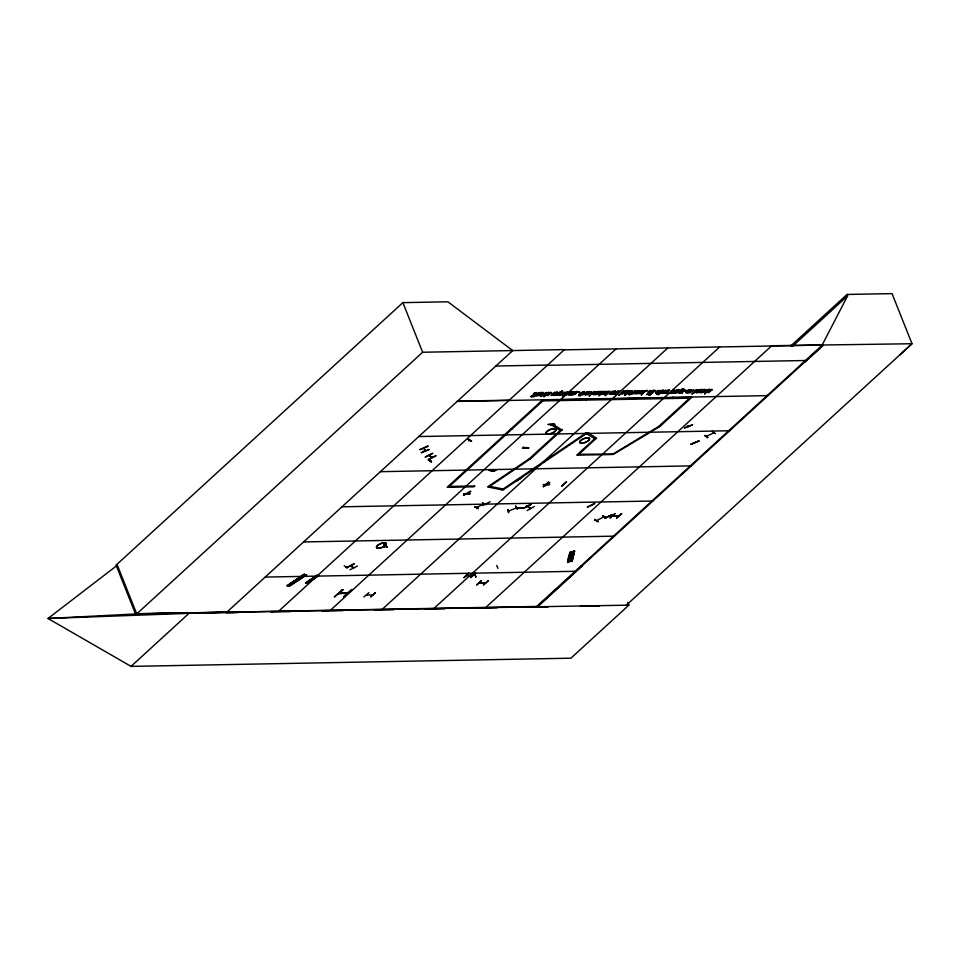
<?xml version="1.0" encoding="UTF-8"?>
<svg xmlns="http://www.w3.org/2000/svg" width="960" height="960" viewBox="0 0 960 960"><rect width="100%" height="100%" fill="white"/><g stroke="black" fill="none" stroke-linecap="round" stroke-linejoin="round"><path stroke-width="1.44" d="M344.172 565.8L347.352 567.852M431.604 461.808L428.508 459.744M431.28 462.036L428.112 459.876M474.66 506.76L478.296 508.644L474.684 506.712M478.212 508.572L474.948 506.568M594.66 519.816L594.876 519.24M598.2 521.616L594.948 519.624M707.904 437.484L704.928 435.396M707.58 437.748L704.532 435.54M467.088 493.584L467.76 493.524L467.148 493.752M507.792 509.496L508.608 512.736L507.888 509.532M350.988 566.004L350.364 566.028L353.52 567.684M530.4 508.572L526.992 505.884M529.848 507.732L530.544 508.224L530.22 507.54M423.888 448.164L425.424 450.96L423.9 448.092M428.916 455.448L432.096 457.548M608.58 516.324L608.34 516.492M688.092 425.892L688.848 426.744L688.14 425.856M570.288 552.108L567.612 562.44C568.896 550.488 573.72 546.588 568.896 562.068L568.116 562.284L570.528 552.216M568.2 562.26L571.056 551.88L568.656 561.948L567.612 562.44M568.392 562.212L570.984 551.904M571.824 561.036L574.272 550.968L573.204 551.448L570.9 561.504M573.828 551.256L571.332 561.372L573.492 551.196L574.608 551.04L572.148 561.156L574.608 551.04M574.092 551.208L571.596 561.3L570.792 561.516L573.204 551.448M289.248 586.2L306.744 574.8M304.224 574.272L287.196 585.78L304.14 574.428M304.164 574.416L287.088 585.888L287.964 586.056L304.428 574.476M306.012 583.14L317.196 575.328M306.828 583.308L318.564 575.616M307.152 583.368L318.696 575.748M316.824 575.364L306.024 583.128M466.848 493.788L467.592 493.368M492.636 470.448L492.108 469.728M525.624 447.936L526.428 447.48M521.16 507.612L520.668 508.008L521.208 507.576M545.724 485.1L546.156 484.404M338.748 593.544L347.772 592.836M463.692 493.812L470.208 493.752L463.5 494.016M522.456 448.008L528.984 447.9L522.468 447.972M517.296 508.272L523.932 507.936M571.572 561.288L572.196 561.108M899.628 355.104L912 343.728L892.056 293.616L847.032 294.456L847.608 295.884L821.952 345.408L536.052 607.056M474.9 574.092L475.932 577.224L474.972 574.128M508.608 510.912L509.268 510.636M546.744 484.296L546.276 484.716M494.4 471.396L489.42 470.328L495.972 470.112M467.124 493.524L467.7 493.536M491.904 470.868L491.976 469.812L492.18 470.64M526.368 447.528L525.132 448.332L525.912 448.008M550.68 425.028L551.028 424.992M492.168 470.616L492.888 470.16M492.516 470.592L492.852 469.692M353.844 567.888L350.796 565.836M527.28 506.52L527.352 505.692M529.896 507.708L530.136 508.44L529.86 507.648M530.724 508.44L527.604 506.4M432.324 457.392L429.276 455.34M511.692 351.528L512.676 350.568L447.912 301.812L402.888 302.64L117 564.3L136.74 613.896L628.896 605.136L627.816 602.412M117.36 565.212L48 618.48L136.74 613.896L422.628 352.248L564.492 349.596L278.604 611.244M131.052 666.384L189.012 613.332L48 618.48L131.052 666.384L570.924 658.188L628.896 605.136M512.748 350.568L226.116 612.828L238.092 612.6M541.176 395.676C541.836 394.848 540.576 393.936 543.6 392.448L539.508 395.724L541.596 395.676L541.092 396.612L546.612 392.412L541.74 395.232M448.392 487.296L543.72 400.044M330.42 610.284L616.032 348.888M572.088 392.16L572.688 391.584M573.78 391.884L570.732 395.136C572.568 395.94 573.096 390.768 574.296 391.872M585.984 400.092L586.656 398.628M382.236 609.312L667.848 347.928M623.7 390.948L618.732 395.496L621.048 393.84L622.86 393.768L625.62 390.912C619.488 397.716 622.536 389.916 624.228 390.936M629.16 399.288L629.844 397.824M577.932 455.16L595.656 438.948L594.396 438.972L576.72 455.148L612.252 454.524L658.764 426.396L690.54 397.308L690.288 396.696M434.052 608.352L719.664 346.956M672.336 398.484L673.02 397.02M485.868 607.392L771.48 345.996M790.74 345.984L847.032 294.456M792.324 346.476L847.608 295.884M537.684 606.42L823.296 345.024L564.216 349.848M626.112 605.376L912 343.728L770.508 345.756M548.508 482.148L543.84 486.456M566.556 481.812L561.624 486.228L566.436 481.812M548.1 424.524L554.748 424.272M549.528 484.656L543.096 484.644L549.528 484.524M363.828 597.012L368.928 592.632M367.104 594.984L366.672 594.804M367.224 594.948L366.576 594.972L372.816 594.924M375.432 592.62L370.596 596.988L375.468 592.56M472.704 575.52C468.816 577.632 464.916 573.576 467.172 575.532M470.616 577.524L475.716 573.168M475.74 573.192L470.556 577.572L475.416 573.144M488.544 580.608L483.36 584.988L488.196 580.632M618.96 515.916L612.708 515.976L612.36 515.256L613.164 515.052M612.816 515.82L612.348 515.28M615.06 513.648L609.96 518.088L614.784 513.708M337.812 594.192L342.864 589.704M351.624 589.536L343.56 596.796L352.236 589.572M476.928 507.588L477.564 507.216M483.924 503.736L483.324 504.228M596.7 520.584L603.804 516.84M492.948 470.292L492.66 469.584M468.672 440.604L469.488 440.208L468.816 440.7M345.804 566.82L346.728 566.52L345.876 566.808M385.068 546.36L384.144 545.988L384.42 546.72L385.248 546.3M706.416 436.416L713.94 432.744M707.292 436.152L706.548 436.512M713.136 432.972L713.856 432.78M570.096 552.348L570.792 552.144M287.424 585.972L304.716 574.368M289.092 586.308L306.432 574.884M305.436 583.008L316.896 575.268M306.816 583.308L318.216 575.532M488.544 487.14L530.412 458.832L529.44 458.64L487.572 486.936L502.92 490.032L586.656 433.428L588.084 432.684L596.688 438.228L595.26 438.972L585.684 433.236L501.936 489.84M489.432 470.376L494.76 471.18M523.404 447.408L528.384 448.452M522.624 477L516.108 481.26L522.42 476.976M543.288 486.684L549.852 482.544L543.264 486.648M430.332 460.752L430.68 460.38M384.228 545.952L384.636 546.768M464.04 577.584L468.876 573.18L464.04 577.548M430.86 460.5L430.128 460.716M677.28 389.88L678.54 389.424M470.772 491.388L463.404 495.288L470.628 491.328M482.712 505.536L490.128 501.72M466.416 574.68L466.536 575.556L466.956 574.644M479.436 582.804L485.76 582.708M485.628 582.888L479.292 582.996M346.668 567.708L354.156 563.904M350.052 569.808L357.432 566.016M482.52 502.62L485.7 504.708M476.712 507.528L483.996 503.736M526.008 506.7L528.468 505.404M531.036 504.444L523.548 508.248L530.904 504.372M534.3 506.52L527.136 510.564M602.844 515.556L606.072 517.644L602.436 515.784M594.66 519.828L598.296 521.7L594.672 519.768M432.744 453.468L425.172 457.14L432.552 453.312M428.676 459.456L436.092 455.664L428.556 459.372M468.36 438.972C465.396 438.204 476.976 444.516 468.36 438.96M383.616 544.884L386.904 547.26M384.504 546.684L385.356 546.396L384.96 545.58M587.328 507.108L594.888 503.4L587.448 507.132M612.18 514.5L604.776 518.34L612.336 514.632M715.476 433.656L712.26 431.208M515.676 508.116L516.444 507.948L508.572 511.068M626.448 390.852L627.972 390.372M575.46 391.788L577.092 391.332M466.788 575.364L473.052 575.316M519.648 479.124L519.468 479.34M425.244 447.096L427.896 446.04M420.072 449.508L427.968 446.232L420.108 449.604M422.472 451.668L425.364 450.672M421.32 452.604L429.264 449.424L421.38 452.748M687.096 426.588L689.748 425.544M684.564 427.944L692.556 424.884M692.52 424.788L684.516 427.836M515.748 505.992L517.452 509.232L515.94 506.292M691.044 444.012L699.024 440.928L691.14 444.264M691.116 444.192L699.036 440.94M496.728 565.452L497.928 568.38M570.852 391.692L572.052 391.428M617.22 394.14C613.476 395.148 619.152 389.568 620.28 391.344M591.648 505.416L591.048 505.464M617.724 393.684C614.748 394.692 618.9 390.324 619.776 391.8M489.3 470.376L495.744 470.292M523.44 447.3L528.42 448.344M467.988 439.092L471.168 441.192M821.568 345.756L822.828 345.732L804.9 362.136L803.64 362.16M495.792 366.024L547.608 365.064M547.332 365.316L806.412 360.48M620.652 391.008L615.672 395.556M457.404 401.16L509.22 400.188M457.128 401.412L768.024 395.616M542.796 400.896L689.616 398.16M510.684 429.156L511.944 429.132M418.74 436.548L729.636 430.752M578.868 454.32L613.992 453.972L659.58 426.684L658.764 426.396L660.024 426.372L691.8 397.284L542.46 400.068L447.132 487.32L473.964 486.816L474.888 485.964L449.328 486.444M478.908 458.232L480.168 458.208M380.34 471.684L691.248 465.888M341.952 506.808L652.848 501.024M303.564 541.944L614.46 536.148M581.208 565.728L582.468 565.704L537.984 606.42L136.74 613.896M265.176 577.08L576.072 571.284M351.564 589.668L352.272 589.62M347.724 593.076L338.844 593.46L347.364 593.304M271.032 611.988L290.496 611.628M321.948 611.04L342.9 610.656M374.352 610.068L393.816 609.708M425.256 609.12L444.72 608.76M476.16 608.172L497.124 607.776M528.564 607.188L547.86 606.828M580.344 606.228L599.532 605.868M226.788 612.216L135.396 613.704L116.016 565.02M537.552 607.032L548.028 606.864M585.456 606.252L598.932 606.024M548.316 424.38L554.772 424.308M490.404 470.064L493.032 470.028M491.856 470.928L492.336 469.728M619.236 515.712L612.876 515.82L612.528 515.112M481.428 580.656L476.58 585.072L481.416 580.692M543.72 486.516L548.628 482.1M181.764 613.056L234.036 612.492M543.816 461.532L544.788 461.736M489.768 486.312L503.16 489.012M315.744 575.808L317.16 576.096M354.024 563.832L346.656 567.672M384.06 545.04L387.3 547.176L383.712 545.28M572.976 392.088C571.416 390.864 566.352 394.608 568.632 395.244C574.308 393.972 566.352 392.184 572.292 392.688M594.156 438.36L594.396 438.972M586.416 432.816L586.656 433.428M585.432 432.624L585.684 433.236M402.888 302.64L422.628 352.248M384.492 545.928A5.316 2.004 -21.7 0 1 383.376 546.588M670.464 392.928L673.248 393.168L677.148 389.952L672.876 392.784L674.868 390L671.112 392.82L673.116 390.024L669.54 393.3L670.464 392.928M683.112 389.256C682.068 389.628 675.012 393.36 679.68 393.108L683.832 388.836L681.516 389.364L683.112 389.256M597.312 391.596C592.68 398.544 590.268 391.776 597.312 391.596M628.668 391.02C624.036 397.956 621.624 391.188 628.668 391.02M659.928 390.432C655.308 397.38 652.896 390.612 659.928 390.432M690.108 389.868C685.488 396.816 683.076 390.048 690.108 389.868M572.856 394.728C576.804 394.38 580.368 387.828 572.856 394.728M601.752 394.188L603.576 394.26L605.472 392.832L603.624 392.604L606.912 391.452L604.524 391.668L601.752 394.188M632.724 393.612L634.536 393.684L636.432 392.256L634.596 392.028L637.884 390.876L635.484 391.092L632.724 393.612M637.764 393.516L639.576 393.588L641.472 392.16L639.636 391.932L642.924 390.792L640.524 390.996L637.764 393.516M663.324 393.036L665.148 393.108L667.032 391.692L665.196 391.464L668.484 390.312L666.096 390.516L663.324 393.036M703.596 392.292L705.42 392.364L707.316 390.936L705.468 390.708L708.756 389.556L706.368 389.772L703.596 392.292M598.596 394.26L600.024 394.464L598.992 395.868L603.972 391.32L601.308 391.704L598.596 394.26M604.728 394.152L606.156 394.344L605.124 395.76L610.104 391.2L607.44 391.596L604.728 394.152M640.74 393.48L642.156 393.672L641.136 395.088L646.104 390.528L643.452 390.924L640.74 393.48M550.896 392.796L546.888 395.388L548.64 395.4C544.404 395.784 555.888 391.764 549.696 392.52L549.024 393.132L550.896 392.796M632.052 391.284L628.044 393.876L629.796 393.888C625.56 394.272 637.044 390.252 630.852 391.008L630.18 391.62L632.052 391.284M684.804 390.3L680.796 392.892L682.548 392.904C678.156 393.288 689.832 389.292 683.604 390.024L682.932 390.648L684.804 390.3M711.648 389.796L707.64 392.388L709.404 392.4C705 392.784 716.688 388.788 710.448 389.52L709.776 390.144L711.648 389.796M579.276 395.172C582.684 394.896 580.74 396.648 578.46 395.556C578.736 392.628 588.456 389.496 583.056 393.852L581.556 393.876L583.068 393.36C585.924 390.564 579.588 393.288 579.276 395.172M697.44 390.132L694.212 392.196L696.228 390.18L697.44 390.132M678.624 392.436L679.8 392.532L681.732 390.6L678.624 392.436M698.184 389.748C697.116 392.94 693.3 392.268 691.896 394.14L696.348 389.592L698.184 389.748M593.244 394.044C596.808 394.5 596.976 389.184 593.244 394.044M624.6 393.456C628.164 393.912 628.332 388.596 624.6 393.456M655.86 392.868C659.448 393.324 659.604 388.032 655.86 392.868M686.04 392.316C689.652 392.748 689.844 387.408 686.04 392.316M530.868 396.492L531.444 397.008A2.616 0.984 -21.7 0 0 532.572 396.828L533.736 396.012L532.02 396.516L531.912 395.844L535.86 394.164L536.832 392.592L534.588 392.868L533.784 393.588L536.196 393.192L530.868 396.492M599.364 393.888L600.516 394.008L602.556 391.98L599.364 393.888M605.496 393.78L606.648 393.888L608.688 391.86L605.496 393.78M641.508 393.108L642.66 393.216L644.688 391.188L641.508 393.108M538.344 394.032L539.484 394.62L536.64 395.7L538.932 395.424L542.352 392.46L540.216 392.58L538.344 394.032M552.672 393.768L553.8 394.356L550.956 395.436L553.26 395.148L556.668 392.196L554.532 392.316L552.672 393.768M596.856 392.94L597.984 393.54L595.14 394.62L597.444 394.332L600.852 391.38L598.716 391.488L596.856 392.94M610.884 392.688L612.012 393.276L609.18 394.356L611.472 394.068L614.88 391.116L612.744 391.224L610.884 392.688M676.14 391.464L677.268 392.064L674.424 393.132L676.728 392.856L680.136 389.904L678 390.012L676.14 391.464M697.74 391.068L698.868 391.656L696.036 392.736L698.328 392.448L701.736 389.496L699.6 389.616L697.74 391.068M568.596 394.296L570.552 393.9L568.596 394.296M573.636 394.2L575.592 393.804L573.636 394.2M602.544 393.66L604.5 393.264L602.544 393.66M633.504 393.084L635.46 392.688L633.504 393.084M638.544 392.988L640.5 392.592L638.544 392.988M664.104 392.508L666.072 392.112L664.104 392.508M704.388 391.764L706.344 391.368L704.388 391.764M517.488 508.068L523.944 507.984L517.488 508.068M539.136 393.708C540.312 395.292 541.644 391.296 539.136 393.708M553.452 393.444C554.616 395.04 555.888 391.092 553.452 393.444M597.636 392.616C598.824 394.2 600.144 390.204 597.636 392.616M611.676 392.352C612.828 393.948 614.1 390.012 611.676 392.352M676.92 391.14C678.096 392.724 679.428 388.728 676.92 391.14M698.532 390.732C699.684 392.34 700.956 388.392 698.532 390.732M562.092 390.912L556.632 395.4L560.688 392.952L558.888 395.364L560.076 395.34L563.388 392.796L561.792 395.304L565.308 392.76L563.58 395.268L566.364 392.016L562.38 394.56L563.892 392.064L559.536 395.352L562.092 390.912M649.956 390.456L646.584 394.788L653.412 390.396L649.56 391.656L649.956 390.456M649.164 392.148L647.556 394.188L650.436 392.124L649.164 392.148M534.804 395.364L533.628 396.744L536.136 395.784L536.64 395.328L535.68 395.34L539.676 392.544L534.804 395.364M544.608 396.156L543.984 396.732L544.608 396.156M548.82 392.34L545.244 395.616L548.82 392.34M557.4 392.184L553.824 395.448L556.26 395.184L559.836 392.136L555.348 394.896L557.4 392.184M567.612 391.992L562.644 396.552L564.96 394.884L566.772 394.812L570.048 391.944L565.56 394.704L567.612 391.992M578.964 391.788L578.052 392.616L579.624 391.776L578.964 391.788M584.832 392.796L582.516 394.92L587.004 392.172L584.952 394.872L588.516 391.608L584.832 392.796M589.272 391.596L585.708 394.86L588.132 394.596L591.708 391.548L587.22 394.296L589.272 391.596M594.228 391.5L589.26 396.048L594.228 391.5M561.216 429.552L529.44 458.64L530.7 458.616L562.476 429.54L559.788 430.308L551.184 424.764L552.612 424.02L561.216 429.552M615.612 391.104L612.048 394.368L614.472 394.104L618.048 391.056L613.56 393.804L615.612 391.104M629.964 390.828L624.996 395.388L629.964 390.828M630.396 393.576L629.232 394.968L631.74 393.996L632.232 393.54L631.272 393.564L635.28 390.768L630.396 393.576M638.688 390.672L635.64 393.924C637.98 393.924 635.94 392.64 639.204 390.66L638.688 390.672M647.016 390.516L646.104 391.344L647.676 390.504L647.016 390.516M653.784 390.384L648.804 394.944L653.784 390.384M655.08 390.36L650.1 394.92L655.08 390.36M657.84 393.072L656.664 394.452L659.172 393.492L659.664 393.036L658.704 393.048L662.712 390.252L657.84 393.072M663.132 390.216L658.152 394.764L660.48 393.108L662.292 393.036L665.568 390.168L661.08 392.928L663.132 390.216M669.288 390.096L666.24 393.36C668.58 393.348 666.54 392.076 669.804 390.096L669.288 390.096M691.404 389.688L687.84 392.952L690.264 392.688L693.84 389.64L689.472 392.472L691.404 389.688M702.468 389.484L699.42 392.736C701.76 392.736 699.732 391.452 702.996 389.472L702.468 389.484M704.52 389.448L701.472 392.7C703.812 392.7 701.784 391.416 705.048 389.436L704.52 389.448M709.572 389.352L704.604 393.9L709.572 389.352M621.636 513.588L616.74 518.004L621.636 513.588M342.324 589.74L334.308 596.976L343.032 589.836L342.324 589.74M378.432 548.148A5.352 2.016 -21.7 0 0 386.412 543.984A5.352 2.016 -21.7 0 0 379.404 544.116A5.352 2.016 -21.7 0 0 378.432 548.148M378.528 548.304A5.316 2.004 -21.7 0 0 386.448 544.176A5.316 2.004 -21.7 0 0 379.476 544.308A5.316 2.004 -21.7 0 0 378.528 548.304M548.076 434.22A5.316 2.004 -21.7 0 0 555.996 430.092A5.316 2.004 -21.7 0 0 549.036 430.224A5.316 2.004 -21.7 0 0 548.076 434.22M547.992 434.064A5.352 2.016 -21.7 0 0 555.96 429.912A5.352 2.016 -21.7 0 0 548.952 430.032A5.352 2.016 -21.7 0 0 547.992 434.064M581.7 443.304A5.316 2.004 -21.7 0 0 589.62 439.176A5.316 2.004 -21.7 0 0 582.648 439.308A5.316 2.004 -21.7 0 0 581.7 443.304M581.604 443.148A5.352 2.016 -21.7 0 0 589.572 438.996A5.352 2.016 -21.7 0 0 582.564 439.128A5.352 2.016 -21.7 0 0 581.604 443.148"/></g></svg>
